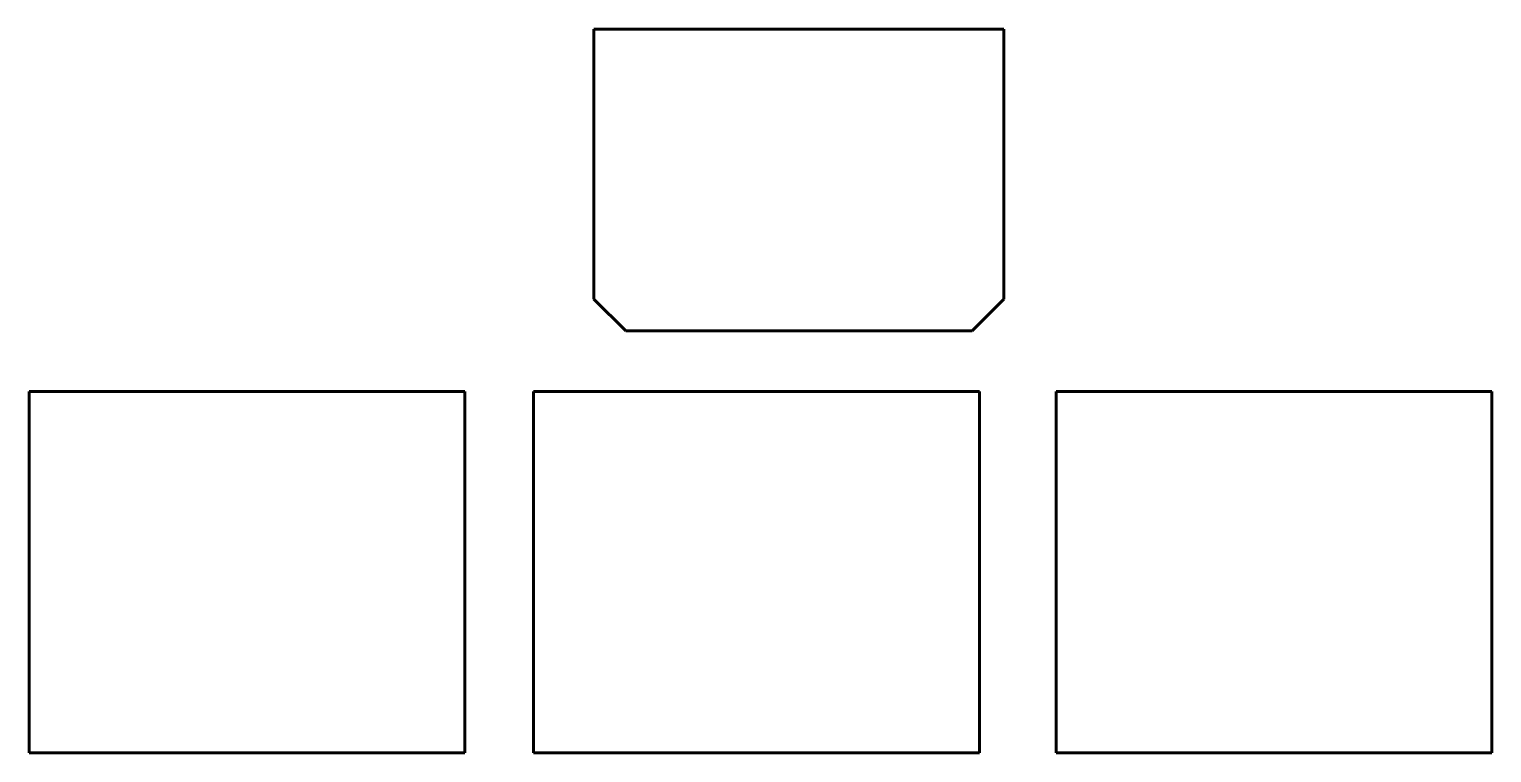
# Model space of a CAD drawing. Header units: millimetres. Extents: x -126 to 562, y -2 to 339.
import ezdxf

# ---------------------------------------------------------------- set-up
doc = ezdxf.new("R2010")
doc.units = ezdxf.units.MM
doc.linetypes.add('K5LT_BASIC', pattern=[0])

# ---------------------------------------------------------------- blocks, each defined once
blk = doc.blocks.new('U0')
at = {"color": 150, "linetype": 'K5LT_BASIC', "lineweight": 60}
for p, q in [((111, 168.41), (111, -1.59)), ((321, 168.41), (111, 168.41)), ((321, -1.59), (321, 168.41)), ((111, -1.59), (321, -1.59))]:
    blk.add_line(p, q, dxfattribs=at)
blk = doc.blocks.new('U1')
at = {"color": 150, "linetype": 'K5LT_BASIC', "lineweight": 60}
for p, q in [((-126.35, -1.59), (-126.35, 168.41)), ((-126.35, 168.41), (78.65, 168.41)), ((78.65, 168.41), (78.65, -1.59)), ((78.65, -1.59), (-126.35, -1.59))]:
    blk.add_line(p, q, dxfattribs=at)
blk = doc.blocks.new('U2')
at = {"color": 150, "linetype": 'K5LT_BASIC', "lineweight": 60}
for p, q in [((562.09, 168.41), (357.09, 168.41)), ((357.09, 168.41), (357.09, -1.59)), ((562.09, -1.59), (562.09, 168.41)), ((357.09, -1.59), (562.09, -1.59))]:
    blk.add_line(p, q, dxfattribs=at)

msp = doc.modelspace()

# ---------------------------------------------------------------- linework, layer by layer
at = {"color": 150, "linetype": 'K5LT_BASIC', "lineweight": 60}
for p, q in [((332.46, 338.96), (139.46, 338.96)), ((139.46, 338.96), (139.46, 211.96)), ((332.46, 211.96), (332.46, 338.96)), ((154.46, 196.96), (139.46, 211.96)), ((317.46, 196.96), (332.46, 211.96)), ((154.46, 196.96), (317.46, 196.96))]:
    msp.add_line(p, q, dxfattribs=at)

# ---------------------------------------------------------------- block references
for name in ['U1', 'U0', 'U2']:
    msp.add_blockref(name, (0, 0))

doc.saveas('drawing.dxf')
